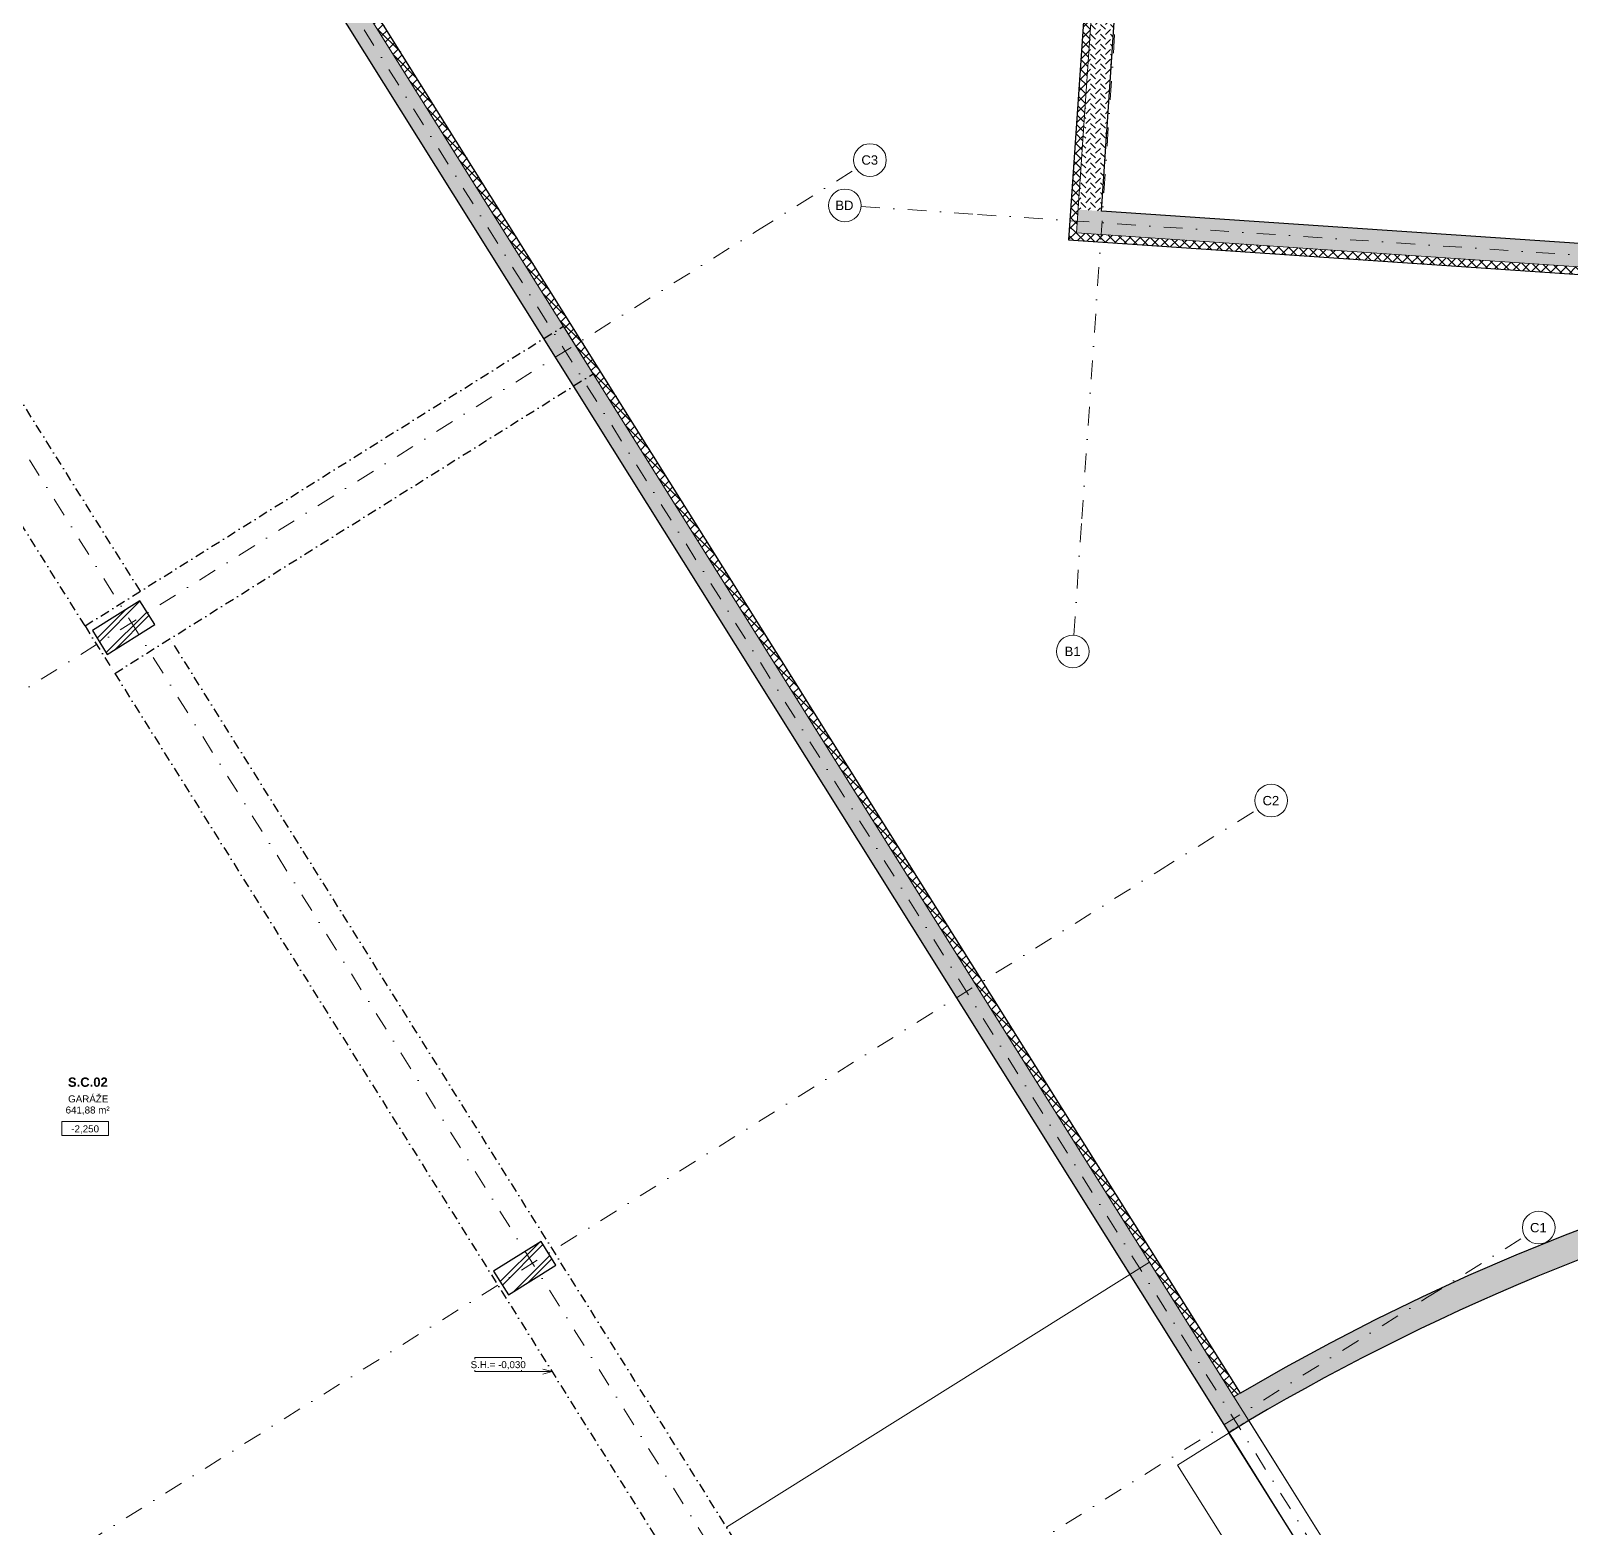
# Model space of a CAD drawing. Header units: millimetres. Extents: x -45447 to 28320, y -3247 to 72859.
# Drawn here: x -15336 to 1163, y 24840 to 40876 of the extents above; entities that cross this region are included whole.
import ezdxf

# ---------------------------------------------------------------- set-up
doc = ezdxf.new("R2010")
doc.units = ezdxf.units.MM
doc.linetypes.add('HA_DashDot_10mm-S3mm', pattern=[500, 200, -150, 0, -150])
doc.linetypes.add('HA_DashDot_4mm-S1mm', pattern=[200, 100, -50, 0, -50])
for name, color, linetype, lineweight in [('-UNDERLAY_A-AREA-____-IDEN', 252, 'Continuous', 9), ('-UNDERLAY_A-AREA-____-OTLN', 252, 'Continuous', 25), ('-UNDERLAY_A-FLOR-____-OTLN', 252, 'Continuous', 9), ('-UNDERLAY_A-FLOR-____-OVHD', 252, 'HA_DashDot_4mm-S1mm', 25), ('-UNDERLAY_A-WALL-____-MCUT', 252, 'Continuous', 9), ('-UNDERLAY_A-WALL-____-PATT', 252, 'Continuous', 25), ('-UNDERLAY_G-____-____-DIMS', 252, 'Continuous', 5), ('-UNDERLAY_I-WALL-____-MCUT', 252, 'Continuous', 25), ('-UNDERLAY_I-WALL-____-OTLN', 252, 'Continuous', 9), ('-UNDERLAY_S-BEAM-____-OTLN', 252, 'Continuous', 9), ('-UNDERLAY_S-COLS-____-MCUT', 252, 'Continuous', 25), ('-UNDERLAY_S-COLS-____-OTLN', 252, 'Continuous', 9), ('-UNDERLAY_S-GRID-____-IDEN', 252, 'Continuous', 9), ('-UNDERLAY_S-GRID-____-OTLN', 252, 'Continuous', 5)]:
    doc.layers.add(name, color=color, linetype=linetype, lineweight=lineweight)
doc.styles.add('Arial_1', font='arial.ttf', dxfattribs={"height": 100})
doc.styles.add('Arial_2', font='arial.ttf', dxfattribs={"height": 75})
doc.styles.add('Arial_B', font='arialbd.ttf', dxfattribs={"height": 100})
pattern_1 = [(45, (0, 0), (0, 106.06602), [75, -75]), (135, (0, 56.066), (-106.06602, 7e-15), [75, -75])]
pattern_2 = [(45, (0, 0), (-53.03301, 53.03301), []), (135, (0, 0), (-53.03301, -53.03301), [])]

# ---------------------------------------------------------------- blocks, each defined once
blk = doc.blocks.new('HA_sCO_Rectangle - 300X600-V2-1PP')
at = {"layer": '-UNDERLAY_S-COLS-____-OTLN', "lineweight": 5}
h = blk.add_hatch(dxfattribs=at)
h.set_pattern_fill('FP_6', color=256, style=0, pattern_type=2)
h.set_pattern_definition([(102.939, (36834.08, -6148.2), (-173.2855, -39.8118), []), (102.939, (36672.63, -6047.08), (-173.2855, -39.8118), [])])
h.paths.add_polyline_path([(150, -300), (150, 300), (-150, 300), (-150, -300)])
at = {"layer": '-UNDERLAY_S-COLS-____-MCUT'}
for p, q in [((150, 300), (-150, 300)), ((-150, 300), (-150, -300)), ((150, -300), (150, 300)), ((-150, -300), (150, -300))]:
    blk.add_line(p, q, dxfattribs=at)
blk = doc.blocks.new('HA_sCO_Rectangle - 300X600-V3-1PP')
at = {"layer": '-UNDERLAY_S-COLS-____-OTLN', "lineweight": 5}
h = blk.add_hatch(dxfattribs=at)
h.set_pattern_fill('FP_7', color=256, style=0, pattern_type=2)
h.set_pattern_definition([(102.939, (28734.08, -6148.2), (-173.2855, -39.8118), []), (102.939, (28572.63, -6047.08), (-173.2855, -39.8118), [])])
h.paths.add_polyline_path([(150, -300), (150, 300), (-150, 300), (-150, -300)])
at = {"layer": '-UNDERLAY_S-COLS-____-MCUT'}
for p, q in [((150, 300), (-150, 300)), ((-150, 300), (-150, -300)), ((150, -300), (150, 300)), ((-150, -300), (150, -300))]:
    blk.add_line(p, q, dxfattribs=at)
blk = doc.blocks.new('Grid - Radius 3_5mm-353793-1PP')
at = {"layer": '-UNDERLAY_S-GRID-____-IDEN'}
blk.add_circle((0, 0), 3.5, dxfattribs=at)
blk = doc.blocks.new('Spot Elevations - Generic-448778-1PP')
at = {"layer": '-UNDERLAY_G-____-____-DIMS', "lineweight": 9}
for p, q in [((-5, 0), (-5, 3)), ((-5, 3), (5, 3)), ((5, 0), (-5, 0)), ((5, 3), (5, 0))]:
    blk.add_line(p, q, dxfattribs=at)

msp = doc.modelspace()

# ---------------------------------------------------------------- hatches: boundary and pattern name
at = {"layer": '-UNDERLAY_A-WALL-____-PATT', "lineweight": 5}
h = msp.add_hatch(dxfattribs=at)
h.set_pattern_fill('FP_2', color=256, style=0, pattern_type=2)
h.set_pattern_definition(pattern_1)
h.paths.add_polyline_path([(-3861, 38944), (-3426, 45354), (-3675, 45371), (-4111, 38960)])
h = msp.add_hatch(dxfattribs=at)
h.set_pattern_fill('FP_15', color=256, style=0, pattern_type=2)
h.set_pattern_definition(pattern_2)
h.paths.add_polyline_path([(-4127, 38711), (-3692, 45121), (-3772, 45127), (-4207, 38716)])
h = msp.add_hatch(dxfattribs=at)
h.set_pattern_fill('FP_2', color=256, style=0, pattern_type=2)
h.set_pattern_definition(pattern_1)
h.paths.add_polyline_path([(-2497, 25854), (-2389, 25918), (-2282, 25982), (-13869, 44481), (-14081, 44349), (-8099, 34799)])
h = msp.add_hatch(dxfattribs=at)
h.set_pattern_fill('FP_15', color=256, style=0, pattern_type=2)
h.set_pattern_definition(pattern_2)
h.paths.add_polyline_path([(-2441, 26237), (-2372, 26277), (-13758, 44456), (-13826, 44414), (-7804, 34799)])
h = msp.add_hatch(dxfattribs=at)
h.set_pattern_fill('FP_2', color=256, style=0, pattern_type=2)
h.set_pattern_definition(pattern_1)
h.paths.add_polyline_path([(23629, 36827), (23646, 37077), (-4111, 38960), (-4127, 38711), (9054, 37816)])
h = msp.add_hatch(dxfattribs=at)
h.set_pattern_fill('FP_15', color=256, style=0, pattern_type=2)
h.set_pattern_definition(pattern_2)
h.paths.add_polyline_path([(23623, 36747), (23629, 36827), (-4207, 38716), (-4213, 38637), (9054, 37736)])
h = msp.add_hatch(dxfattribs=at)
h.set_pattern_fill('FP_2', color=256, style=0, pattern_type=2)
h.set_pattern_definition(pattern_1)
h.paths.add_polyline_path([(-2282, 25982), (-1809, 26255), (-1330, 26516), (-845, 26768), (-355, 27008), (141, 27237), (641, 27455), (1146, 27662), (1656, 27858), (2170, 28042), (2688, 28214), (3210, 28375), (3735, 28525), (4263, 28663), (4794, 28788), (5328, 28902), (5864, 29005), (6403, 29095), (6943, 29173), (7485, 29239), (8028, 29293), (8573, 29334), (9118, 29364), (9663, 29382), (10209, 29387), (10755, 29380), (11301, 29361), (11846, 29330), (11882, 29628), (11332, 29660), (10782, 29679), (10231, 29687), (9681, 29682), (9131, 29665), (8581, 29636), (8032, 29594), (7484, 29540), (6937, 29475), (6393, 29397), (5849, 29307), (5308, 29205), (4770, 29090), (4234, 28964), (3701, 28827), (3171, 28677), (2645, 28516), (2122, 28343), (1604, 28158), (1089, 27962), (579, 27755), (74, 27536), (-426, 27306), (-921, 27065), (-1411, 26813), (-1894, 26551), (-2407, 26257), (-2441, 26237)])

# ---------------------------------------------------------------- linework, layer by layer
at = {"layer": '-UNDERLAY_A-AREA-____-OTLN'}
msp.add_line((939, 20394), (-2498, 25853), dxfattribs=at)
at = {"layer": '-UNDERLAY_A-FLOR-____-OTLN'}
for p, q in [((-7879, 24840), (-3345, 27680)), ((1140, 20519), (-3345, 27680)), ((-2282, 25982), (-3045, 25505)), ((-3045, 25505), (381, 20036))]:
    msp.add_line(p, q, dxfattribs=at)
at = {"layer": '-UNDERLAY_A-FLOR-____-OVHD'}
for p, q in [((-14162, 34870), (-18156, 41247)), ((-14755, 34498), (-18749, 40876)), ((-14755, 34498), (-9628, 37710)), ((-14436, 33990), (-9309, 37201)), ((-14755, 34498), (-14436, 33990)), ((-6733, 23010), (-13843, 34362)), ((-14436, 33990), (-7644, 23146))]:
    msp.add_line(p, q, dxfattribs=at)
at = {"layer": '-UNDERLAY_A-WALL-____-MCUT', "lineweight": 25}
for p, q in [((-3778, 45047), (-4213, 38637)), ((-2372, 26277), (-13758, 44456)), ((-4213, 38637), (23703, 36742))]:
    msp.add_line(p, q, dxfattribs=at)
at = {"layer": '-UNDERLAY_A-WALL-____-MCUT'}
for p, q in [((-3692, 45121), (-4127, 38711)), ((-13869, 44481), (-2441, 26237)), ((-4127, 38711), (23629, 36827))]:
    msp.add_line(p, q, dxfattribs=at)
msp.add_arc((10175, 4895), 24792, 120.4048, 120.5898, dxfattribs=at)
at = {"layer": '-UNDERLAY_G-____-____-DIMS', "lineweight": 9}
for p, q in [((-10530, 26508), (-10327, 26508)), ((-9750, 26508), (-10530, 26508)), ((-9750, 26508), (-9850, 26535)), ((-9750, 26508), (-9850, 26481))]:
    msp.add_line(p, q, dxfattribs=at)
at = {"layer": '-UNDERLAY_I-WALL-____-MCUT'}
for p, q in [((-3861, 38944), (-3426, 45354)), ((-14213, 44561), (-2497, 25854)), ((23396, 37094), (-3861, 38944))]:
    msp.add_line(p, q, dxfattribs=at)
at = {"layer": '-UNDERLAY_I-WALL-____-MCUT', "flags": 128}
msp.add_lwpolyline([(1604, 28158), (1089, 27962), (579, 27755), (74, 27536), (-426, 27306), (-921, 27065), (-1411, 26813), (-1894, 26551), (-2372, 26277)], dxfattribs=at)
at = {"layer": '-UNDERLAY_I-WALL-____-MCUT'}
for start, end in [(86.0892, 120.5718), (120.5718, 121.1567)]:
    msp.add_arc((10175, 4895), 24492, start, end, dxfattribs=at)
at = {"layer": '-UNDERLAY_I-WALL-____-OTLN'}
for p, q in [((1143, 20514), (-2282, 25982)), ((-2494, 25850), (-133, 22081))]:
    msp.add_line(p, q, dxfattribs=at)
at = {"layer": '-UNDERLAY_S-BEAM-____-OTLN'}
msp.add_line((-9309, 37201), (-9628, 37710), dxfattribs=at)
at = {"layer": '-UNDERLAY_S-GRID-____-OTLN', "linetype": 'HA_DashDot_10mm-S3mm', "lineweight": 9}
for p, q in [((-4072, 35647), (-2508, 58703)), ((-774, 23340), (-19697, 53550)), ((-5423, 20428), (-24519, 50916)), ((-7549, 38734), (-6490, 39398)), ((-6436, 38993), (-5189, 38908)), ((-5189, 38908), (26697, 36744)), ((-27516, 26228), (-7549, 38734)), ((-4157, 34399), (-4072, 35647)), ((-3250, 31870), (-2190, 32533)), ((-23216, 19364), (-3250, 31870)), ((-383, 27293), (676, 27957)), ((-20350, 14787), (-383, 27293))]:
    msp.add_line(p, q, dxfattribs=at)

# ---------------------------------------------------------------- block references
at = {"layer": '-UNDERLAY_G-____-____-DIMS', "lineweight": 9, "xscale": 49.99999999999998, "yscale": 49.99999999999998, "zscale": 49.99999999999998}
msp.add_blockref('Spot Elevations - Generic-448778-1PP', (-14754, 29036), dxfattribs=at)
at = {"layer": '-UNDERLAY_G-____-____-DIMS', "lineweight": 9, "extrusion": (0, 0, -1), "xscale": 49.99999999999998, "yscale": 49.99999999999998, "zscale": 49.99999999999998}
msp.add_blockref('Spot Elevations - Generic-448778-1PP', (10327, 26508), dxfattribs=at)
at = {"layer": '-UNDERLAY_S-COLS-____-OTLN', "rotation": 302.0612494774559}
for name, p in [('HA_sCO_Rectangle - 300X600-V2-1PP', (-14342, 34480)), ('HA_sCO_Rectangle - 300X600-V3-1PP', (-10042, 27615))]:
    msp.add_blockref(name, p, dxfattribs=at)
at = {"layer": '-UNDERLAY_S-GRID-____-IDEN'}
for p, xscale, yscale, zscale, rotation in [((-6342, 39491), 49.99999999999997, 49.99999999999997, 49.99999999999997, 302.0612494774553), ((-6611, 39005), 49.99999999999998, 49.99999999999998, 49.99999999999998, 266.1172724189428), ((-4169, 34225), 49.99999999999998, 49.99999999999998, 49.99999999999998, 356.1172724189428), ((-2042, 32626), 49.99999999999997, 49.99999999999997, 49.99999999999997, 302.0612494774553), ((825, 28050), 49.99999999999997, 49.99999999999997, 49.99999999999997, 302.0612494774553)]:
    msp.add_blockref('Grid - Radius 3_5mm-353793-1PP', p, dxfattribs=dict(at, xscale=xscale, yscale=yscale, zscale=zscale, rotation=rotation))

# ---------------------------------------------------------------- texts
at = {"layer": '-UNDERLAY_A-AREA-____-IDEN', "lineweight": 5, "attachment_point": 1}
for s, insert, char_height, width, style in [('S.C.02', (-14938, 29659), 100, 529.11, 'Arial_B'), ('GARÁŽE', (-14936, 29467), 75, 525.11, 'Arial_2'), ('641,88 m²', (-14963, 29348), 75, 585.23, 'Arial_2')]:
    msp.add_mtext(s, dxfattribs=dict(at, insert=insert, char_height=char_height, width=width, style=style))
at = {"layer": '-UNDERLAY_S-GRID-____-IDEN', "lineweight": 5, "char_height": 100, "attachment_point": 1, "style": 'Arial_1'}
for s, insert, width in [('C3', (-6434, 39541), 220.46), ('BD', (-6713, 39055), 240.51), ('B1', (-4256, 34275), 212.45), ('C2', (-2135, 32676), 220.46), ('C1', (732, 28100), 220.46)]:
    msp.add_mtext(s, dxfattribs=dict(at, insert=insert, width=width))

# ---------------------------------------------------------------- next in the draw order: texts
at = {"layer": '-UNDERLAY_G-____-____-DIMS', "lineweight": 9, "char_height": 75, "attachment_point": 1, "line_spacing_factor": 0.941778, "style": 'Arial_2', "bg_fill": 3, "box_fill_scale": 1.25, "bg_fill_color": 256, "bg_fill_true_color": 13158600, "bg_fill_transparency": 0}
for s, insert, width in [('-2,250', (-14902, 29146), 355.35), ('S.H.= -0,030', (-10622, 26619), 706.1)]:
    msp.add_mtext(s, dxfattribs=dict(at, insert=insert, width=width))

doc.saveas('drawing.dxf')
